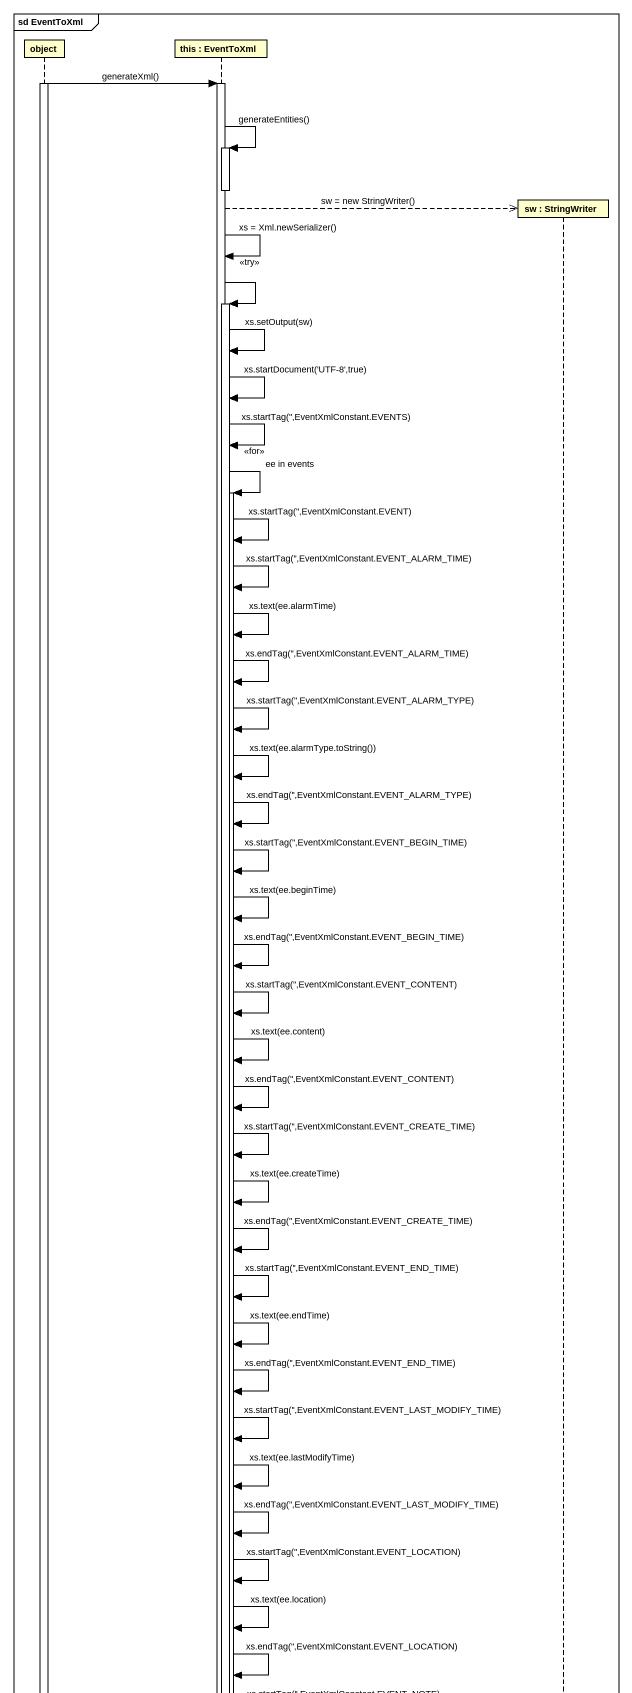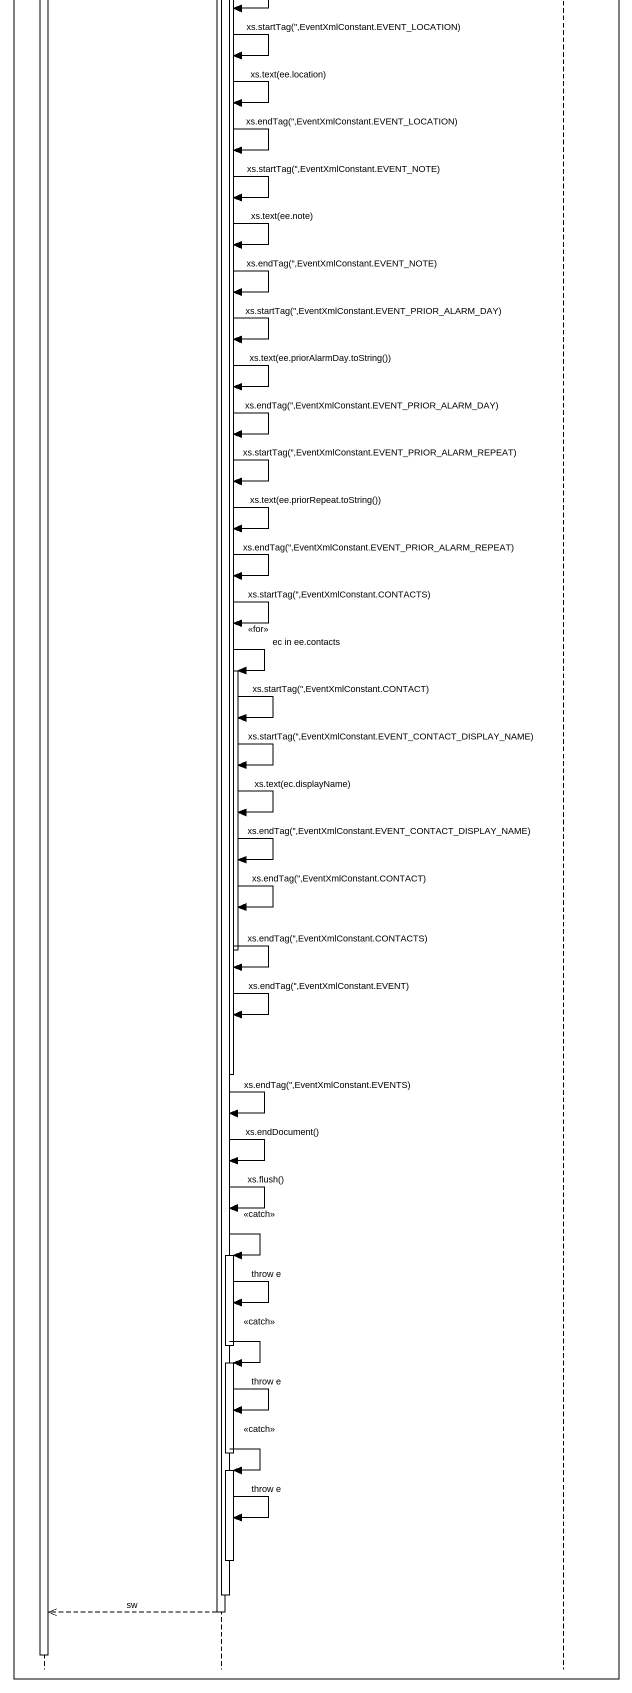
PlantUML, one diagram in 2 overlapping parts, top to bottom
@startuml
mainframe sd EventToXml
hide footbox
participant "object" as object_
participant "this : EventToXml" as this
participant "sw : StringWriter" as sw

activate object_
object_ -> this : generateXml()
activate this
this -> this : generateEntities()
activate this
deactivate this
this -->> sw ** : sw = new StringWriter()
this -> this : xs = Xml.newSerializer()
this -> this : <<try>>
activate this
this -> this : xs.setOutput(sw)
this -> this : xs.startDocument('UTF-8',true)
this -> this : xs.startTag('',EventXmlConstant.EVENTS)
this -> this : ee in events\n<<for>>
activate this
this -> this : xs.startTag('',EventXmlConstant.EVENT)
this -> this : xs.startTag('',EventXmlConstant.EVENT_ALARM_TIME)
this -> this : xs.text(ee.alarmTime)
this -> this : xs.endTag('',EventXmlConstant.EVENT_ALARM_TIME)
this -> this : xs.startTag('',EventXmlConstant.EVENT_ALARM_TYPE)
this -> this : xs.text(ee.alarmType.toString())
this -> this : xs.endTag('',EventXmlConstant.EVENT_ALARM_TYPE)
this -> this : xs.startTag('',EventXmlConstant.EVENT_BEGIN_TIME)
this -> this : xs.text(ee.beginTime)
this -> this : xs.endTag('',EventXmlConstant.EVENT_BEGIN_TIME)
this -> this : xs.startTag('',EventXmlConstant.EVENT_CONTENT)
this -> this : xs.text(ee.content)
this -> this : xs.endTag('',EventXmlConstant.EVENT_CONTENT)
this -> this : xs.startTag('',EventXmlConstant.EVENT_CREATE_TIME)
this -> this : xs.text(ee.createTime)
this -> this : xs.endTag('',EventXmlConstant.EVENT_CREATE_TIME)
this -> this : xs.startTag('',EventXmlConstant.EVENT_END_TIME)
this -> this : xs.text(ee.endTime)
this -> this : xs.endTag('',EventXmlConstant.EVENT_END_TIME)
this -> this : xs.startTag('',EventXmlConstant.EVENT_LAST_MODIFY_TIME)
this -> this : xs.text(ee.lastModifyTime)
this -> this : xs.endTag('',EventXmlConstant.EVENT_LAST_MODIFY_TIME)
this -> this : xs.startTag('',EventXmlConstant.EVENT_LOCATION)
this -> this : xs.text(ee.location)
this -> this : xs.endTag('',EventXmlConstant.EVENT_LOCATION)
this -> this : xs.startTag('',EventXmlConstant.EVENT_NOTE)
this -> this : xs.text(ee.note)
this -> this : xs.endTag('',EventXmlConstant.EVENT_NOTE)
this -> this : xs.startTag('',EventXmlConstant.EVENT_PRIOR_ALARM_DAY)
this -> this : xs.text(ee.priorAlarmDay.toString())
this -> this : xs.endTag('',EventXmlConstant.EVENT_PRIOR_ALARM_DAY)
this -> this : xs.startTag('',EventXmlConstant.EVENT_PRIOR_ALARM_REPEAT)
this -> this : xs.text(ee.priorRepeat.toString())
this -> this : xs.endTag('',EventXmlConstant.EVENT_PRIOR_ALARM_REPEAT)
this -> this : xs.startTag('',EventXmlConstant.CONTACTS)
this -> this : ec in ee.contacts\n<<for>>
activate this
this -> this : xs.startTag('',EventXmlConstant.CONTACT)
this -> this : xs.startTag('',EventXmlConstant.EVENT_CONTACT_DISPLAY_NAME)
this -> this : xs.text(ec.displayName)
this -> this : xs.endTag('',EventXmlConstant.EVENT_CONTACT_DISPLAY_NAME)
this -> this : xs.endTag('',EventXmlConstant.CONTACT)
deactivate this
this -> this : xs.endTag('',EventXmlConstant.CONTACTS)
this -> this : xs.endTag('',EventXmlConstant.EVENT)
deactivate this
this -> this : xs.endTag('',EventXmlConstant.EVENTS)
this -> this : xs.endDocument()
this -> this : xs.flush()
this -> this : <<catch>>
activate this
this -> this : throw e
deactivate this
this -> this : <<catch>>
activate this
this -> this : throw e
deactivate this
this -> this : <<catch>>
activate this
this -> this : throw e
deactivate this
deactivate this
this -->> object_ : sw
deactivate this
deactivate object_
@enduml
